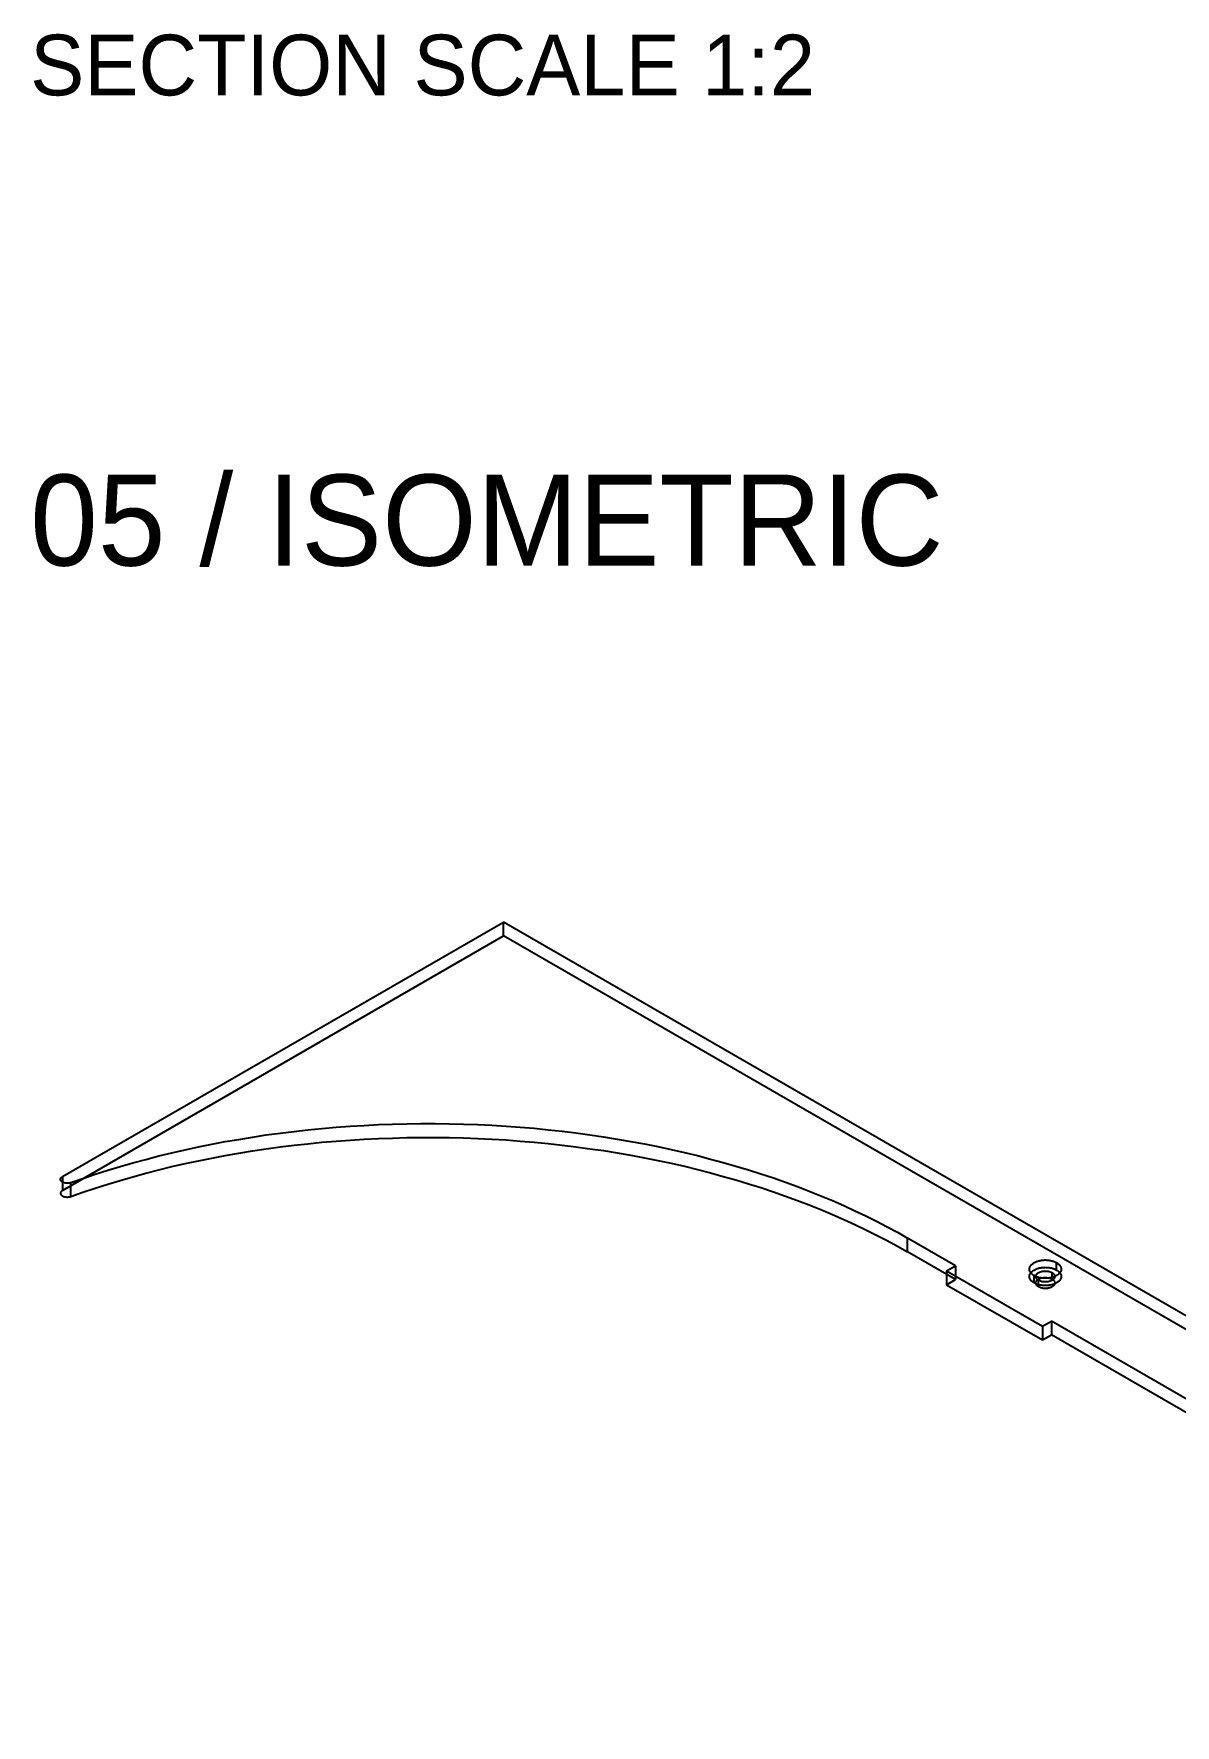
# Model space of a CAD drawing. Header units: inches. Extents: x 1.4 to 100.6, y 1.4 to 64.6.
# Drawn here: x 81.78 to 91.18, y 33.49 to 47.42 of the extents above; entities that cross this region are included whole.
import ezdxf

# ---------------------------------------------------------------- set-up
doc = ezdxf.new("R2010")
doc.units = ezdxf.units.IN
doc.header["$MEASUREMENT"] = 0

msp = doc.modelspace()

# ---------------------------------------------------------------- linework, layer by layer
at = {"layer": 'OUTLINE'}
for p, q in [((82.016, 38.007), (85.65, 40.105)), ((96.917, 33.6), (85.65, 40.105)), ((85.65, 39.991), (85.65, 40.105)), ((82.016, 37.893), (85.65, 39.991)), ((96.917, 33.486), (85.65, 39.991)), ((83.469, 38.314), (83.582, 38.333)), ((83.582, 38.333), (83.695, 38.35)), ((83.695, 38.35), (83.809, 38.365)), ((83.809, 38.365), (83.924, 38.379)), ((83.924, 38.379), (84.038, 38.392)), ((84.038, 38.392), (84.154, 38.403)), ((84.154, 38.403), (84.27, 38.413)), ((84.27, 38.413), (84.386, 38.422)), ((84.386, 38.422), (84.502, 38.429)), ((84.502, 38.429), (84.619, 38.435)), ((84.619, 38.435), (84.735, 38.439)), ((84.735, 38.439), (84.852, 38.442)), ((84.852, 38.442), (84.969, 38.444)), ((84.852, 38.328), (84.969, 38.33)), ((84.969, 38.444), (85.086, 38.444)), ((84.969, 38.33), (85.086, 38.33)), ((85.086, 38.444), (85.203, 38.442)), ((85.086, 38.33), (85.203, 38.328)), ((85.203, 38.442), (85.32, 38.439)), ((85.32, 38.439), (85.437, 38.435)), ((85.437, 38.435), (85.553, 38.43)), ((85.553, 38.43), (85.67, 38.423)), ((85.67, 38.423), (85.786, 38.414)), ((85.786, 38.414), (85.902, 38.405)), ((85.902, 38.405), (86.017, 38.393)), ((86.017, 38.393), (86.132, 38.381)), ((86.132, 38.381), (86.246, 38.367)), ((86.246, 38.367), (86.36, 38.351)), ((86.36, 38.351), (86.474, 38.335)), ((86.474, 38.335), (86.586, 38.316)), ((82.81, 38.177), (82.918, 38.203)), ((82.918, 38.203), (83.026, 38.228)), ((83.026, 38.228), (83.136, 38.252)), ((83.136, 38.252), (83.246, 38.274)), ((83.246, 38.274), (83.357, 38.295)), ((83.357, 38.295), (83.469, 38.314)), ((83.357, 38.181), (83.469, 38.201)), ((83.469, 38.201), (83.582, 38.219)), ((83.582, 38.219), (83.695, 38.236)), ((83.695, 38.236), (83.809, 38.251)), ((83.809, 38.251), (83.924, 38.265)), ((83.924, 38.265), (84.038, 38.278)), ((84.038, 38.278), (84.154, 38.29)), ((84.154, 38.29), (84.27, 38.299)), ((84.27, 38.299), (84.386, 38.308)), ((84.386, 38.308), (84.502, 38.315)), ((84.502, 38.315), (84.619, 38.321)), ((84.619, 38.321), (84.735, 38.325)), ((84.735, 38.325), (84.852, 38.328)), ((85.203, 38.328), (85.32, 38.326)), ((85.32, 38.326), (85.437, 38.321)), ((85.437, 38.321), (85.553, 38.316)), ((85.553, 38.316), (85.67, 38.309)), ((85.67, 38.309), (85.786, 38.3)), ((85.786, 38.3), (85.902, 38.291)), ((85.902, 38.291), (86.017, 38.279)), ((86.017, 38.279), (86.132, 38.267)), ((86.132, 38.267), (86.246, 38.253)), ((86.246, 38.253), (86.36, 38.237)), ((86.36, 38.237), (86.474, 38.221)), ((86.474, 38.221), (86.586, 38.203)), ((86.586, 38.316), (86.698, 38.297)), ((86.586, 38.203), (86.698, 38.183)), ((86.698, 38.297), (86.81, 38.276)), ((86.81, 38.276), (86.92, 38.254)), ((86.92, 38.254), (87.03, 38.23)), ((87.03, 38.23), (87.139, 38.206)), ((87.139, 38.206), (87.247, 38.18)), ((82.286, 38.026), (82.389, 38.059)), ((82.389, 38.059), (82.492, 38.09)), ((82.492, 38.09), (82.597, 38.12)), ((82.597, 38.12), (82.703, 38.149)), ((82.703, 38.149), (82.81, 38.177)), ((82.703, 38.035), (82.81, 38.063)), ((82.81, 38.063), (82.918, 38.089)), ((82.918, 38.089), (83.026, 38.114)), ((83.026, 38.114), (83.136, 38.138)), ((83.136, 38.138), (83.246, 38.16)), ((83.246, 38.16), (83.357, 38.181)), ((86.698, 38.183), (86.81, 38.162)), ((86.81, 38.162), (86.92, 38.14)), ((86.92, 38.14), (87.03, 38.117)), ((87.03, 38.117), (87.139, 38.092)), ((87.139, 38.092), (87.247, 38.066)), ((87.247, 38.18), (87.353, 38.152)), ((87.247, 38.066), (87.353, 38.038)), ((87.353, 38.152), (87.459, 38.123)), ((87.459, 38.123), (87.564, 38.093)), ((87.564, 38.093), (87.668, 38.062)), ((87.668, 38.062), (87.77, 38.03)), ((82, 37.988), (82.001, 37.989)), ((82, 37.986), (82, 37.988)), ((82, 37.985), (82, 37.986)), ((82, 37.983), (82, 37.985)), ((82, 37.982), (82, 37.983)), ((82, 37.98), (82, 37.982)), ((82.001, 37.979), (82, 37.98)), ((82.001, 37.991), (82.002, 37.992)), ((82.001, 37.989), (82.001, 37.991)), ((82.001, 37.977), (82.001, 37.979)), ((82.002, 37.976), (82.001, 37.977)), ((82.002, 37.993), (82.003, 37.995)), ((82.002, 37.992), (82.002, 37.993)), ((82.003, 37.975), (82.002, 37.976)), ((82.003, 37.995), (82.004, 37.996)), ((82.003, 37.973), (82.003, 37.975)), ((82.004, 37.972), (82.003, 37.973)), ((82.004, 37.996), (82.005, 37.998)), ((82.005, 37.971), (82.004, 37.972)), ((82.005, 37.998), (82.006, 37.999)), ((82.007, 37.969), (82.005, 37.971)), ((82.006, 37.999), (82.007, 38)), ((82.007, 38), (82.008, 38.001)), ((82.008, 37.968), (82.007, 37.969)), ((82.008, 38.001), (82.01, 38.003)), ((82.009, 37.967), (82.008, 37.968)), ((82.011, 37.966), (82.009, 37.967)), ((82.01, 38.003), (82.011, 38.004)), ((82.011, 38.004), (82.013, 38.005)), ((82.012, 37.964), (82.011, 37.966)), ((82.014, 37.963), (82.012, 37.964)), ((82.013, 38.005), (82.015, 38.006)), ((82.015, 37.962), (82.014, 37.963)), ((82.015, 38.006), (82.016, 38.007)), ((82.017, 37.961), (82.015, 37.962)), ((82.016, 38.007), (82.016, 37.893)), ((82.019, 37.96), (82.017, 37.961)), ((82.021, 37.959), (82.019, 37.96)), ((82.023, 37.958), (82.021, 37.959)), ((82.025, 37.957), (82.023, 37.958)), ((82.027, 37.957), (82.025, 37.957)), ((82.03, 37.956), (82.027, 37.957)), ((82.032, 37.955), (82.03, 37.956)), ((82.034, 37.955), (82.032, 37.955)), ((82.036, 37.954), (82.034, 37.955)), ((82.039, 37.954), (82.036, 37.954)), ((82.041, 37.953), (82.039, 37.954)), ((82.044, 37.953), (82.041, 37.953)), ((82.046, 37.953), (82.044, 37.953)), ((82.049, 37.952), (82.046, 37.953)), ((82.051, 37.952), (82.049, 37.952)), ((82.054, 37.952), (82.051, 37.952)), ((82.056, 37.952), (82.054, 37.952)), ((82.059, 37.952), (82.056, 37.952)), ((82.061, 37.952), (82.059, 37.952)), ((82.064, 37.953), (82.061, 37.952)), ((82.066, 37.953), (82.064, 37.953)), ((82.069, 37.953), (82.066, 37.953)), ((82.071, 37.953), (82.069, 37.953)), ((82.074, 37.954), (82.071, 37.953)), ((82.076, 37.954), (82.074, 37.954)), ((82.079, 37.955), (82.076, 37.954)), ((82.081, 37.956), (82.079, 37.955)), ((82.083, 37.956), (82.081, 37.956)), ((82.085, 37.957), (82.083, 37.956)), ((82.085, 37.957), (82.185, 37.992)), ((82.085, 37.843), (82.085, 37.957)), ((82.185, 37.992), (82.286, 38.026)), ((82.185, 37.878), (82.286, 37.912)), ((82.286, 37.912), (82.389, 37.945)), ((82.389, 37.945), (82.492, 37.976)), ((82.492, 37.976), (82.597, 38.006)), ((82.597, 38.006), (82.703, 38.035)), ((87.353, 38.038), (87.459, 38.009)), ((87.459, 38.009), (87.564, 37.979)), ((87.564, 37.979), (87.668, 37.948)), ((87.668, 37.948), (87.77, 37.916)), ((87.77, 38.03), (87.872, 37.996)), ((87.77, 37.916), (87.872, 37.882)), ((87.872, 37.996), (87.972, 37.961)), ((87.972, 37.961), (88.071, 37.925)), ((88.071, 37.925), (88.168, 37.887)), ((82.001, 37.875), (82, 37.874)), ((82, 37.874), (82, 37.872)), ((82, 37.872), (82, 37.871)), ((82, 37.871), (82, 37.869)), ((82, 37.869), (82, 37.868)), ((82, 37.868), (82, 37.867)), ((82, 37.867), (82.001, 37.865)), ((82.002, 37.878), (82.001, 37.877)), ((82.001, 37.877), (82.001, 37.875)), ((82.001, 37.865), (82.001, 37.864)), ((82.001, 37.864), (82.002, 37.862)), ((82.003, 37.881), (82.002, 37.88)), ((82.002, 37.88), (82.002, 37.878)), ((82.002, 37.862), (82.003, 37.861)), ((82.004, 37.882), (82.003, 37.881)), ((82.003, 37.861), (82.003, 37.859)), ((82.003, 37.859), (82.004, 37.858)), ((82.005, 37.884), (82.004, 37.882)), ((82.004, 37.858), (82.005, 37.857)), ((82.006, 37.885), (82.005, 37.884)), ((82.005, 37.857), (82.007, 37.855)), ((82.007, 37.886), (82.006, 37.885)), ((82.008, 37.888), (82.007, 37.886)), ((82.007, 37.855), (82.008, 37.854)), ((82.01, 37.889), (82.008, 37.888)), ((82.008, 37.854), (82.009, 37.853)), ((82.009, 37.853), (82.011, 37.852)), ((82.011, 37.89), (82.01, 37.889)), ((82.013, 37.891), (82.011, 37.89)), ((82.011, 37.852), (82.012, 37.85)), ((82.012, 37.85), (82.014, 37.849)), ((82.015, 37.892), (82.013, 37.891)), ((82.014, 37.849), (82.015, 37.848)), ((82.016, 37.893), (82.015, 37.892)), ((82.015, 37.848), (82.017, 37.847)), ((82.017, 37.847), (82.019, 37.846)), ((82.019, 37.846), (82.021, 37.845)), ((82.021, 37.845), (82.023, 37.844)), ((82.023, 37.844), (82.025, 37.844)), ((82.025, 37.844), (82.027, 37.843)), ((82.027, 37.843), (82.03, 37.842)), ((82.03, 37.842), (82.032, 37.841)), ((82.032, 37.841), (82.034, 37.841)), ((82.034, 37.841), (82.036, 37.84)), ((82.036, 37.84), (82.039, 37.84)), ((82.039, 37.84), (82.041, 37.839)), ((82.041, 37.839), (82.044, 37.839)), ((82.044, 37.839), (82.046, 37.839)), ((82.046, 37.839), (82.049, 37.839)), ((82.049, 37.839), (82.051, 37.838)), ((82.051, 37.838), (82.054, 37.838)), ((82.054, 37.838), (82.056, 37.838)), ((82.056, 37.838), (82.059, 37.838)), ((82.059, 37.838), (82.061, 37.838)), ((82.061, 37.838), (82.064, 37.839)), ((82.064, 37.839), (82.066, 37.839)), ((82.066, 37.839), (82.069, 37.839)), ((82.069, 37.839), (82.071, 37.84)), ((82.071, 37.84), (82.074, 37.84)), ((82.074, 37.84), (82.076, 37.841)), ((82.076, 37.841), (82.079, 37.841)), ((82.079, 37.841), (82.081, 37.842)), ((82.081, 37.842), (82.083, 37.842)), ((82.083, 37.842), (82.085, 37.843)), ((82.085, 37.843), (82.185, 37.878)), ((87.872, 37.882), (87.972, 37.847)), ((87.972, 37.847), (88.071, 37.811)), ((88.071, 37.811), (88.168, 37.773)), ((88.168, 37.887), (88.264, 37.849)), ((88.168, 37.773), (88.264, 37.735)), ((88.264, 37.849), (88.359, 37.809)), ((88.359, 37.809), (88.452, 37.768)), ((88.264, 37.735), (88.359, 37.695)), ((88.359, 37.695), (88.452, 37.654)), ((88.452, 37.768), (88.544, 37.726)), ((88.452, 37.654), (88.544, 37.612)), ((88.544, 37.726), (88.634, 37.683)), ((88.634, 37.683), (88.722, 37.639)), ((88.722, 37.639), (88.809, 37.594)), ((88.544, 37.612), (88.634, 37.569)), ((88.634, 37.569), (88.722, 37.525)), ((88.722, 37.525), (88.809, 37.48)), ((88.809, 37.594), (88.895, 37.548)), ((88.895, 37.548), (88.978, 37.5)), ((88.978, 37.387), (88.978, 37.5)), ((89.373, 37.273), (88.978, 37.5)), ((88.809, 37.48), (88.895, 37.434)), ((88.895, 37.434), (88.978, 37.387)), ((89.373, 37.159), (88.978, 37.387)), ((89.299, 37.23), (89.373, 37.273)), ((89.299, 37.23), (89.299, 37.116)), ((89.299, 37.23), (90.088, 36.774)), ((89.373, 37.273), (89.373, 37.159)), ((89.982, 37.252), (89.983, 37.255)), ((89.982, 37.248), (89.982, 37.252)), ((89.982, 37.244), (89.982, 37.248)), ((89.982, 37.24), (89.982, 37.244)), ((89.982, 37.237), (89.982, 37.24)), ((89.983, 37.233), (89.982, 37.237)), ((89.983, 37.255), (89.984, 37.259)), ((89.984, 37.229), (89.983, 37.233)), ((89.984, 37.259), (89.986, 37.263)), ((89.986, 37.226), (89.984, 37.229)), ((89.986, 37.263), (89.987, 37.266)), ((89.987, 37.222), (89.986, 37.226)), ((89.987, 37.266), (89.989, 37.27)), ((89.989, 37.219), (89.987, 37.222)), ((89.989, 37.27), (89.992, 37.273)), ((89.992, 37.215), (89.989, 37.219)), ((89.992, 37.273), (89.994, 37.276)), ((89.992, 37.213), (89.994, 37.216)), ((89.994, 37.212), (89.992, 37.215)), ((89.994, 37.276), (89.997, 37.28)), ((89.994, 37.216), (89.997, 37.22)), ((89.997, 37.28), (90, 37.283)), ((89.997, 37.22), (90, 37.223)), ((90, 37.283), (90.004, 37.286)), ((90, 37.223), (90.004, 37.226)), ((90.004, 37.286), (90.007, 37.289)), ((90.004, 37.226), (90.007, 37.229)), ((90.007, 37.289), (90.011, 37.292)), ((90.007, 37.229), (90.011, 37.232)), ((90.011, 37.292), (90.015, 37.295)), ((90.011, 37.232), (90.015, 37.235)), ((90.015, 37.295), (90.02, 37.298)), ((90.015, 37.235), (90.02, 37.237)), ((90.02, 37.298), (90.025, 37.3)), ((90.02, 37.237), (90.025, 37.24)), ((90.025, 37.3), (90.029, 37.303)), ((90.025, 37.24), (90.029, 37.242)), ((90.029, 37.303), (90.034, 37.305)), ((90.029, 37.242), (90.034, 37.245)), ((90.034, 37.305), (90.04, 37.307)), ((90.034, 37.245), (90.04, 37.247)), ((90.04, 37.307), (90.045, 37.309)), ((90.04, 37.247), (90.045, 37.249)), ((90.045, 37.309), (90.051, 37.311)), ((90.045, 37.249), (90.051, 37.251)), ((90.051, 37.311), (90.056, 37.312)), ((90.051, 37.251), (90.056, 37.252)), ((90.052, 37.213), (90.054, 37.214)), ((90.054, 37.214), (90.057, 37.216)), ((90.056, 37.312), (90.062, 37.314)), ((90.056, 37.252), (90.062, 37.254)), ((90.057, 37.216), (90.06, 37.218)), ((90.06, 37.218), (90.063, 37.219)), ((90.062, 37.314), (90.068, 37.315)), ((90.062, 37.254), (90.068, 37.255)), ((90.063, 37.219), (90.066, 37.22)), ((90.066, 37.22), (90.069, 37.222)), ((90.068, 37.315), (90.074, 37.316)), ((90.068, 37.255), (90.074, 37.256)), ((90.069, 37.222), (90.072, 37.223)), ((90.072, 37.223), (90.075, 37.224)), ((90.074, 37.316), (90.081, 37.317)), ((90.074, 37.256), (90.081, 37.257)), ((90.075, 37.224), (90.079, 37.225)), ((90.079, 37.225), (90.082, 37.226)), ((90.081, 37.317), (90.087, 37.318)), ((90.081, 37.257), (90.087, 37.258)), ((90.082, 37.226), (90.086, 37.227)), ((90.086, 37.227), (90.09, 37.227)), ((90.087, 37.318), (90.093, 37.319)), ((90.087, 37.258), (90.093, 37.259)), ((90.09, 37.227), (90.093, 37.228)), ((90.093, 37.319), (90.1, 37.319)), ((90.093, 37.259), (90.1, 37.259)), ((90.093, 37.228), (90.097, 37.228)), ((90.097, 37.228), (90.101, 37.229)), ((90.1, 37.319), (90.106, 37.32)), ((90.1, 37.259), (90.106, 37.259)), ((90.101, 37.229), (90.105, 37.229)), ((90.105, 37.229), (90.109, 37.229)), ((90.106, 37.32), (90.112, 37.32)), ((90.106, 37.259), (90.112, 37.26)), ((90.109, 37.229), (90.112, 37.229)), ((90.112, 37.32), (90.119, 37.32)), ((90.112, 37.26), (90.119, 37.259)), ((90.112, 37.229), (90.116, 37.229)), ((90.116, 37.229), (90.12, 37.229)), ((90.119, 37.32), (90.125, 37.319)), ((90.119, 37.259), (90.125, 37.259)), ((90.12, 37.229), (90.124, 37.229)), ((90.124, 37.229), (90.128, 37.228)), ((90.125, 37.319), (90.132, 37.319)), ((90.125, 37.259), (90.132, 37.259)), ((90.128, 37.228), (90.131, 37.228)), ((90.131, 37.228), (90.135, 37.227)), ((90.132, 37.319), (90.138, 37.318)), ((90.132, 37.259), (90.138, 37.258)), ((90.135, 37.227), (90.139, 37.227)), ((90.138, 37.318), (90.144, 37.317)), ((90.138, 37.258), (90.144, 37.257)), ((90.139, 37.227), (90.142, 37.226)), ((90.142, 37.226), (90.146, 37.225)), ((90.144, 37.317), (90.15, 37.316)), ((90.144, 37.257), (90.15, 37.256)), ((90.146, 37.225), (90.149, 37.224)), ((90.149, 37.224), (90.153, 37.223)), ((90.15, 37.316), (90.156, 37.315)), ((90.15, 37.256), (90.156, 37.255)), ((90.153, 37.223), (90.156, 37.222)), ((90.156, 37.315), (90.162, 37.314)), ((90.156, 37.255), (90.162, 37.254)), ((90.156, 37.222), (90.159, 37.22)), ((90.159, 37.22), (90.162, 37.219)), ((90.162, 37.314), (90.168, 37.312)), ((90.162, 37.254), (90.168, 37.252)), ((90.162, 37.219), (90.165, 37.218)), ((90.165, 37.218), (90.168, 37.216)), ((90.168, 37.312), (90.174, 37.311)), ((90.168, 37.252), (90.174, 37.251)), ((90.168, 37.216), (90.17, 37.214)), ((90.168, 37.162), (90.168, 37.216)), ((90.17, 37.214), (90.173, 37.213)), ((90.174, 37.311), (90.18, 37.309)), ((90.174, 37.251), (90.18, 37.249)), ((90.18, 37.309), (90.185, 37.307)), ((90.18, 37.249), (90.185, 37.247)), ((90.185, 37.307), (90.19, 37.305)), ((90.185, 37.247), (90.19, 37.245)), ((90.19, 37.305), (90.195, 37.303)), ((90.19, 37.245), (90.195, 37.242)), ((90.195, 37.303), (90.2, 37.3)), ((90.195, 37.242), (90.2, 37.24)), ((90.2, 37.3), (90.205, 37.298)), ((90.2, 37.24), (90.205, 37.237)), ((90.205, 37.298), (90.209, 37.295)), ((90.205, 37.237), (90.205, 37.298)), ((90.205, 37.237), (90.209, 37.235)), ((90.209, 37.295), (90.213, 37.292)), ((90.209, 37.235), (90.213, 37.232)), ((90.213, 37.292), (90.217, 37.289)), ((90.213, 37.232), (90.217, 37.229)), ((90.217, 37.289), (90.221, 37.286)), ((90.217, 37.229), (90.221, 37.226)), ((90.221, 37.286), (90.225, 37.283)), ((90.221, 37.226), (90.225, 37.223)), ((90.225, 37.283), (90.228, 37.28)), ((90.225, 37.223), (90.228, 37.22)), ((90.228, 37.28), (90.231, 37.276)), ((90.228, 37.22), (90.231, 37.216)), ((90.231, 37.276), (90.233, 37.273)), ((90.231, 37.216), (90.233, 37.213)), ((90.233, 37.215), (90.231, 37.212)), ((90.233, 37.273), (90.235, 37.27)), ((90.235, 37.219), (90.233, 37.215)), ((90.235, 37.27), (90.238, 37.266)), ((90.238, 37.222), (90.235, 37.219)), ((90.238, 37.266), (90.239, 37.263)), ((90.239, 37.226), (90.238, 37.222)), ((90.239, 37.263), (90.241, 37.259)), ((90.241, 37.229), (90.239, 37.226)), ((90.241, 37.259), (90.242, 37.255)), ((90.242, 37.233), (90.241, 37.229)), ((90.242, 37.255), (90.243, 37.252)), ((90.243, 37.237), (90.242, 37.233)), ((90.243, 37.252), (90.243, 37.248)), ((90.243, 37.248), (90.243, 37.244)), ((90.243, 37.244), (90.243, 37.24)), ((90.243, 37.24), (90.243, 37.237)), ((89.299, 37.116), (89.373, 37.159)), ((89.299, 37.116), (90.088, 36.661)), ((89.982, 37.191), (89.983, 37.195)), ((89.982, 37.188), (89.982, 37.191)), ((89.982, 37.184), (89.982, 37.188)), ((89.982, 37.18), (89.982, 37.184)), ((89.982, 37.177), (89.982, 37.18)), ((89.983, 37.173), (89.982, 37.177)), ((89.983, 37.195), (89.984, 37.199)), ((89.984, 37.169), (89.983, 37.173)), ((89.984, 37.199), (89.986, 37.202)), ((89.986, 37.166), (89.984, 37.169)), ((89.986, 37.202), (89.987, 37.206)), ((89.987, 37.162), (89.986, 37.166)), ((89.987, 37.206), (89.989, 37.209)), ((89.989, 37.159), (89.987, 37.162)), ((89.989, 37.209), (89.992, 37.213)), ((89.992, 37.155), (89.989, 37.159)), ((89.994, 37.152), (89.992, 37.155)), ((89.997, 37.209), (89.994, 37.212)), ((89.997, 37.148), (89.994, 37.152)), ((90, 37.205), (89.997, 37.209)), ((90, 37.145), (89.997, 37.148)), ((90.004, 37.202), (90, 37.205)), ((90.004, 37.142), (90, 37.145)), ((90.007, 37.199), (90.004, 37.202)), ((90.007, 37.139), (90.004, 37.142)), ((90.011, 37.196), (90.007, 37.199)), ((90.011, 37.136), (90.007, 37.139)), ((90.015, 37.193), (90.011, 37.196)), ((90.015, 37.133), (90.011, 37.136)), ((90.02, 37.191), (90.015, 37.193)), ((90.02, 37.131), (90.015, 37.133)), ((90.025, 37.188), (90.02, 37.191)), ((90.02, 37.131), (90.02, 37.191)), ((90.025, 37.128), (90.02, 37.131)), ((90.029, 37.186), (90.025, 37.188)), ((90.029, 37.126), (90.025, 37.128)), ((90.034, 37.184), (90.029, 37.186)), ((90.034, 37.123), (90.029, 37.126)), ((90.034, 37.188), (90.035, 37.191)), ((90.034, 37.186), (90.034, 37.188)), ((90.034, 37.184), (90.034, 37.186)), ((90.04, 37.181), (90.034, 37.184)), ((90.034, 37.182), (90.034, 37.184)), ((90.034, 37.18), (90.034, 37.182)), ((90.035, 37.177), (90.034, 37.18)), ((90.034, 37.135), (90.035, 37.137)), ((90.034, 37.133), (90.034, 37.135)), ((90.034, 37.13), (90.034, 37.133)), ((90.034, 37.128), (90.034, 37.13)), ((90.034, 37.126), (90.034, 37.128)), ((90.035, 37.124), (90.034, 37.126)), ((90.04, 37.121), (90.034, 37.123)), ((90.035, 37.193), (90.036, 37.195)), ((90.035, 37.191), (90.035, 37.193)), ((90.035, 37.175), (90.035, 37.177)), ((90.036, 37.173), (90.035, 37.175)), ((90.035, 37.139), (90.036, 37.141)), ((90.035, 37.137), (90.035, 37.139)), ((90.035, 37.121), (90.035, 37.124)), ((90.036, 37.119), (90.035, 37.121)), ((90.036, 37.195), (90.037, 37.197)), ((90.037, 37.171), (90.036, 37.173)), ((90.036, 37.141), (90.037, 37.143)), ((90.037, 37.117), (90.036, 37.119)), ((90.037, 37.197), (90.039, 37.199)), ((90.039, 37.169), (90.037, 37.171)), ((90.037, 37.143), (90.039, 37.146)), ((90.039, 37.115), (90.037, 37.117)), ((90.039, 37.199), (90.04, 37.201)), ((90.04, 37.167), (90.039, 37.169)), ((90.039, 37.146), (90.04, 37.148)), ((90.04, 37.113), (90.039, 37.115)), ((90.04, 37.201), (90.041, 37.203)), ((90.045, 37.179), (90.04, 37.181)), ((90.041, 37.165), (90.04, 37.167)), ((90.04, 37.148), (90.041, 37.15)), ((90.045, 37.119), (90.04, 37.121)), ((90.041, 37.111), (90.04, 37.113)), ((90.041, 37.203), (90.043, 37.205)), ((90.043, 37.163), (90.041, 37.165)), ((90.041, 37.15), (90.043, 37.152)), ((90.043, 37.109), (90.041, 37.111)), ((90.043, 37.205), (90.045, 37.207)), ((90.045, 37.161), (90.043, 37.163)), ((90.043, 37.152), (90.045, 37.154)), ((90.045, 37.107), (90.043, 37.109)), ((90.045, 37.207), (90.047, 37.209)), ((90.051, 37.178), (90.045, 37.179)), ((90.047, 37.159), (90.045, 37.161)), ((90.045, 37.154), (90.047, 37.155)), ((90.051, 37.117), (90.045, 37.119)), ((90.047, 37.105), (90.045, 37.107)), ((90.047, 37.209), (90.049, 37.211)), ((90.049, 37.157), (90.047, 37.159)), ((90.047, 37.155), (90.049, 37.157)), ((90.049, 37.103), (90.047, 37.105)), ((90.049, 37.211), (90.052, 37.213)), ((90.049, 37.157), (90.052, 37.159)), ((90.052, 37.155), (90.049, 37.157)), ((90.052, 37.102), (90.049, 37.103)), ((90.056, 37.176), (90.051, 37.178)), ((90.056, 37.116), (90.051, 37.117)), ((90.052, 37.159), (90.054, 37.161)), ((90.054, 37.154), (90.052, 37.155)), ((90.054, 37.1), (90.052, 37.102)), ((90.054, 37.161), (90.057, 37.162)), ((90.057, 37.152), (90.054, 37.154)), ((90.057, 37.098), (90.054, 37.1)), ((90.062, 37.174), (90.056, 37.176)), ((90.062, 37.114), (90.056, 37.116)), ((90.057, 37.162), (90.06, 37.164)), ((90.057, 37.098), (90.057, 37.152)), ((90.06, 37.15), (90.057, 37.152)), ((90.06, 37.097), (90.057, 37.098)), ((90.06, 37.164), (90.063, 37.165)), ((90.063, 37.149), (90.06, 37.15)), ((90.063, 37.095), (90.06, 37.097)), ((90.068, 37.173), (90.062, 37.174)), ((90.068, 37.113), (90.062, 37.114)), ((90.063, 37.165), (90.066, 37.167)), ((90.066, 37.148), (90.063, 37.149)), ((90.066, 37.094), (90.063, 37.095)), ((90.066, 37.167), (90.069, 37.168)), ((90.069, 37.146), (90.066, 37.148)), ((90.069, 37.093), (90.066, 37.094)), ((90.074, 37.172), (90.068, 37.173)), ((90.074, 37.112), (90.068, 37.113)), ((90.069, 37.168), (90.072, 37.169)), ((90.072, 37.145), (90.069, 37.146)), ((90.072, 37.091), (90.069, 37.093)), ((90.072, 37.169), (90.075, 37.17)), ((90.075, 37.144), (90.072, 37.145)), ((90.075, 37.09), (90.072, 37.091)), ((90.081, 37.171), (90.074, 37.172)), ((90.081, 37.111), (90.074, 37.112)), ((90.075, 37.17), (90.079, 37.171)), ((90.079, 37.143), (90.075, 37.144)), ((90.079, 37.089), (90.075, 37.09)), ((90.079, 37.171), (90.082, 37.172)), ((90.082, 37.142), (90.079, 37.143)), ((90.082, 37.088), (90.079, 37.089)), ((90.087, 37.17), (90.081, 37.171)), ((90.087, 37.11), (90.081, 37.111)), ((90.082, 37.172), (90.086, 37.173)), ((90.086, 37.141), (90.082, 37.142)), ((90.086, 37.088), (90.082, 37.088)), ((90.086, 37.173), (90.09, 37.174)), ((90.09, 37.141), (90.086, 37.141)), ((90.09, 37.087), (90.086, 37.088)), ((90.093, 37.169), (90.087, 37.17)), ((90.093, 37.109), (90.087, 37.11)), ((90.09, 37.174), (90.093, 37.174)), ((90.093, 37.14), (90.09, 37.141)), ((90.093, 37.086), (90.09, 37.087)), ((90.093, 37.174), (90.097, 37.175)), ((90.1, 37.169), (90.093, 37.169)), ((90.097, 37.14), (90.093, 37.14)), ((90.1, 37.109), (90.093, 37.109)), ((90.097, 37.086), (90.093, 37.086)), ((90.097, 37.175), (90.101, 37.175)), ((90.101, 37.139), (90.097, 37.14)), ((90.101, 37.086), (90.097, 37.086)), ((90.106, 37.169), (90.1, 37.169)), ((90.106, 37.109), (90.1, 37.109)), ((90.101, 37.175), (90.105, 37.175)), ((90.105, 37.139), (90.101, 37.139)), ((90.105, 37.085), (90.101, 37.086)), ((90.105, 37.175), (90.109, 37.176)), ((90.109, 37.139), (90.105, 37.139)), ((90.109, 37.085), (90.105, 37.085)), ((90.112, 37.169), (90.106, 37.169)), ((90.112, 37.109), (90.106, 37.109)), ((90.109, 37.176), (90.112, 37.176)), ((90.112, 37.139), (90.109, 37.139)), ((90.112, 37.085), (90.109, 37.085)), ((90.112, 37.176), (90.116, 37.176)), ((90.119, 37.169), (90.112, 37.169)), ((90.116, 37.139), (90.112, 37.139)), ((90.119, 37.109), (90.112, 37.109)), ((90.116, 37.085), (90.112, 37.085)), ((90.116, 37.176), (90.12, 37.175)), ((90.12, 37.139), (90.116, 37.139)), ((90.12, 37.085), (90.116, 37.085)), ((90.125, 37.169), (90.119, 37.169)), ((90.125, 37.109), (90.119, 37.109)), ((90.12, 37.175), (90.124, 37.175)), ((90.124, 37.139), (90.12, 37.139)), ((90.124, 37.086), (90.12, 37.085)), ((90.124, 37.175), (90.128, 37.175)), ((90.128, 37.14), (90.124, 37.139)), ((90.128, 37.086), (90.124, 37.086)), ((90.132, 37.169), (90.125, 37.169)), ((90.132, 37.109), (90.125, 37.109)), ((90.128, 37.175), (90.131, 37.174)), ((90.131, 37.14), (90.128, 37.14)), ((90.131, 37.086), (90.128, 37.086)), ((90.131, 37.174), (90.135, 37.174)), ((90.135, 37.141), (90.131, 37.14)), ((90.135, 37.087), (90.131, 37.086)), ((90.138, 37.17), (90.132, 37.169)), ((90.138, 37.11), (90.132, 37.109)), ((90.135, 37.174), (90.139, 37.173)), ((90.139, 37.141), (90.135, 37.141)), ((90.139, 37.088), (90.135, 37.087)), ((90.144, 37.171), (90.138, 37.17)), ((90.144, 37.111), (90.138, 37.11)), ((90.139, 37.173), (90.142, 37.172)), ((90.142, 37.142), (90.139, 37.141)), ((90.142, 37.088), (90.139, 37.088)), ((90.142, 37.172), (90.146, 37.171)), ((90.146, 37.143), (90.142, 37.142)), ((90.146, 37.089), (90.142, 37.088)), ((90.15, 37.172), (90.144, 37.171)), ((90.15, 37.112), (90.144, 37.111)), ((90.146, 37.171), (90.149, 37.17)), ((90.149, 37.144), (90.146, 37.143)), ((90.149, 37.09), (90.146, 37.089)), ((90.149, 37.17), (90.153, 37.169)), ((90.153, 37.145), (90.149, 37.144)), ((90.153, 37.091), (90.149, 37.09)), ((90.156, 37.173), (90.15, 37.172)), ((90.156, 37.113), (90.15, 37.112)), ((90.153, 37.169), (90.156, 37.168)), ((90.156, 37.146), (90.153, 37.145)), ((90.156, 37.093), (90.153, 37.091)), ((90.162, 37.174), (90.156, 37.173)), ((90.156, 37.168), (90.159, 37.167)), ((90.159, 37.148), (90.156, 37.146)), ((90.162, 37.114), (90.156, 37.113)), ((90.159, 37.094), (90.156, 37.093)), ((90.159, 37.167), (90.162, 37.165)), ((90.162, 37.149), (90.159, 37.148)), ((90.162, 37.095), (90.159, 37.094)), ((90.168, 37.176), (90.162, 37.174)), ((90.162, 37.165), (90.165, 37.164)), ((90.165, 37.15), (90.162, 37.149)), ((90.168, 37.116), (90.162, 37.114)), ((90.165, 37.097), (90.162, 37.095)), ((90.165, 37.164), (90.168, 37.162)), ((90.168, 37.152), (90.165, 37.15)), ((90.168, 37.098), (90.165, 37.097)), ((90.174, 37.178), (90.168, 37.176)), ((90.168, 37.162), (90.17, 37.161)), ((90.17, 37.154), (90.168, 37.152)), ((90.174, 37.117), (90.168, 37.116)), ((90.17, 37.1), (90.168, 37.098)), ((90.17, 37.161), (90.173, 37.159)), ((90.173, 37.155), (90.17, 37.154)), ((90.173, 37.102), (90.17, 37.1)), ((90.173, 37.213), (90.175, 37.211)), ((90.173, 37.159), (90.175, 37.157)), ((90.175, 37.157), (90.173, 37.155)), ((90.175, 37.103), (90.173, 37.102)), ((90.18, 37.179), (90.174, 37.178)), ((90.18, 37.119), (90.174, 37.117)), ((90.175, 37.211), (90.178, 37.209)), ((90.178, 37.159), (90.175, 37.157)), ((90.175, 37.157), (90.178, 37.155)), ((90.178, 37.105), (90.175, 37.103)), ((90.178, 37.209), (90.18, 37.207)), ((90.18, 37.161), (90.178, 37.159)), ((90.178, 37.155), (90.18, 37.154)), ((90.18, 37.107), (90.178, 37.105)), ((90.18, 37.207), (90.182, 37.205)), ((90.185, 37.181), (90.18, 37.179)), ((90.182, 37.163), (90.18, 37.161)), ((90.18, 37.154), (90.182, 37.152)), ((90.185, 37.121), (90.18, 37.119)), ((90.182, 37.109), (90.18, 37.107)), ((90.182, 37.205), (90.183, 37.203)), ((90.183, 37.165), (90.182, 37.163)), ((90.182, 37.152), (90.183, 37.15)), ((90.183, 37.111), (90.182, 37.109)), ((90.183, 37.203), (90.185, 37.201)), ((90.185, 37.167), (90.183, 37.165)), ((90.183, 37.15), (90.185, 37.148)), ((90.185, 37.113), (90.183, 37.111)), ((90.185, 37.201), (90.186, 37.199)), ((90.19, 37.184), (90.185, 37.181)), ((90.186, 37.169), (90.185, 37.167)), ((90.185, 37.148), (90.186, 37.146)), ((90.19, 37.123), (90.185, 37.121)), ((90.186, 37.115), (90.185, 37.113)), ((90.186, 37.199), (90.187, 37.197)), ((90.187, 37.171), (90.186, 37.169)), ((90.186, 37.146), (90.187, 37.143)), ((90.187, 37.117), (90.186, 37.115)), ((90.187, 37.197), (90.188, 37.195)), ((90.188, 37.173), (90.187, 37.171)), ((90.187, 37.143), (90.188, 37.141)), ((90.188, 37.119), (90.187, 37.117)), ((90.188, 37.195), (90.189, 37.193)), ((90.189, 37.175), (90.188, 37.173)), ((90.188, 37.141), (90.189, 37.139)), ((90.189, 37.121), (90.188, 37.119)), ((90.189, 37.193), (90.19, 37.191)), ((90.19, 37.177), (90.189, 37.175)), ((90.189, 37.139), (90.19, 37.137)), ((90.19, 37.124), (90.189, 37.121)), ((90.19, 37.191), (90.19, 37.188)), ((90.19, 37.188), (90.191, 37.186)), ((90.195, 37.186), (90.19, 37.184)), ((90.191, 37.182), (90.19, 37.18)), ((90.19, 37.18), (90.19, 37.177)), ((90.19, 37.137), (90.19, 37.135)), ((90.19, 37.135), (90.191, 37.133)), ((90.191, 37.128), (90.19, 37.126)), ((90.19, 37.126), (90.19, 37.124)), ((90.195, 37.126), (90.19, 37.123)), ((90.191, 37.186), (90.191, 37.184)), ((90.191, 37.184), (90.191, 37.182)), ((90.191, 37.133), (90.191, 37.13)), ((90.191, 37.13), (90.191, 37.128)), ((90.2, 37.188), (90.195, 37.186)), ((90.2, 37.128), (90.195, 37.126)), ((90.205, 37.191), (90.2, 37.188)), ((90.205, 37.131), (90.2, 37.128)), ((90.209, 37.193), (90.205, 37.191)), ((90.209, 37.133), (90.205, 37.131)), ((90.213, 37.196), (90.209, 37.193)), ((90.213, 37.136), (90.209, 37.133)), ((90.217, 37.199), (90.213, 37.196)), ((90.217, 37.139), (90.213, 37.136)), ((90.221, 37.202), (90.217, 37.199)), ((90.221, 37.142), (90.217, 37.139)), ((90.225, 37.205), (90.221, 37.202)), ((90.225, 37.145), (90.221, 37.142)), ((90.228, 37.209), (90.225, 37.205)), ((90.228, 37.148), (90.225, 37.145)), ((90.231, 37.212), (90.228, 37.209)), ((90.231, 37.152), (90.228, 37.148)), ((90.233, 37.155), (90.231, 37.152)), ((90.233, 37.213), (90.235, 37.209)), ((90.235, 37.159), (90.233, 37.155)), ((90.235, 37.209), (90.238, 37.206)), ((90.238, 37.162), (90.235, 37.159)), ((90.238, 37.206), (90.239, 37.202)), ((90.239, 37.166), (90.238, 37.162)), ((90.239, 37.202), (90.241, 37.199)), ((90.241, 37.169), (90.239, 37.166)), ((90.241, 37.199), (90.242, 37.195)), ((90.242, 37.173), (90.241, 37.169)), ((90.242, 37.195), (90.243, 37.191)), ((90.243, 37.177), (90.242, 37.173)), ((90.243, 37.191), (90.243, 37.188)), ((90.243, 37.188), (90.243, 37.184)), ((90.243, 37.184), (90.243, 37.18)), ((90.243, 37.18), (90.243, 37.177)), ((90.088, 36.774), (90.162, 36.817)), ((90.162, 36.817), (90.162, 36.703)), ((92.134, 35.678), (90.162, 36.817)), ((90.088, 36.774), (90.088, 36.661)), ((90.088, 36.661), (90.162, 36.703)), ((92.134, 35.565), (90.162, 36.703))]:
    msp.add_line(p, q, dxfattribs=at)

# ---------------------------------------------------------------- texts
at = {"layer": 'ANNOTATION'}
for s, height, p in [('SECTION SCALE 1:2', 0.5, (81.75, 46.917)), ('05 / ISOMETRIC', 0.75, (81.75, 43.042))]:
    msp.add_text(s, height=height, dxfattribs=at).set_placement(p)

doc.saveas('drawing.dxf')
